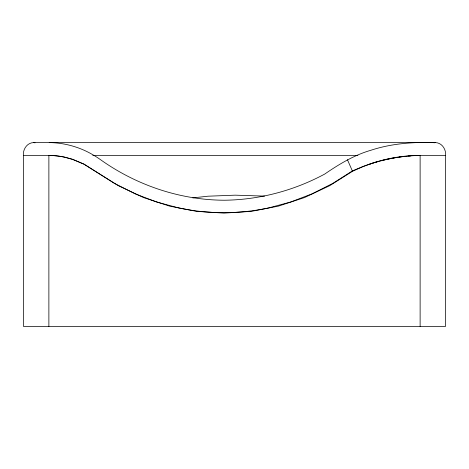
<?xml version="1.0" encoding="UTF-8"?>
<svg xmlns="http://www.w3.org/2000/svg" width="469" height="469" viewBox="0 0 469 469"><rect width="100%" height="100%" fill="white"/><g stroke="black" fill="none" stroke-linecap="round" stroke-linejoin="round"><path stroke-width="0.7" d="M135.113 193.791L156.552 201.992L178.578 207.902A215.746 215.746 0 0 0 268.69 207.908L290.721 201.992L312.161 193.791L332.814 183.373L352.506 170.827L363.358 166.348A170.904 170.904 0 0 1 420.124 155.427L419.292 155.479L420.124 155.45L420.124 326.406M23.45 155.456C22.7 149.359 27.149 142.682 33.621 142.594L435.379 142.594C441.851 142.682 446.3 149.359 445.55 155.456L445.55 326.406L23.45 326.406L23.45 155.456L48.876 155.456A74.934 74.934 0 0 1 64.968 157.209L72.824 159.378L84.168 164.209L114.454 183.373L135.113 193.791M433.954 142.822L435.226 142.594C413.564 141.89 391.592 143.432 370.891 150.262C354.072 155.116 339.081 164.22 324.741 174.046C293.829 190.678 259.14 199.905 224.006 200.228C179.867 199.97 136.485 185.22 100.565 159.718C95.488 156.101 90.077 152.964 84.408 150.385C73.363 145.437 61.322 142.711 49.21 142.594M414.285 155.538A152.314 152.314 0 0 0 374.022 162.632L362.918 166.647L352.506 171.296L329.807 185.624L304.58 197.537L278.31 206.155L251.337 211.372L224.006 213.119L196.681 211.372L169.708 206.155L143.438 197.537L118.211 185.624L83.81 164.103L72.548 159.384L64.763 157.244A76.57 76.57 0 0 0 52.827 155.591L48.712 155.456M192.753 197.9L207.99 196.2L235.174 195.168L264.563 196.106M414.285 155.573L420.224 155.456M92.762 155.456L357.929 155.456M419.292 155.456L445.55 155.456M33.621 142.594L35.046 142.822M347.447 159.718L352.506 171.296M48.876 155.456L48.876 326.406M369.56 164.162A171.162 171.162 0 0 1 377.926 161.612M380.74 160.855A171.162 171.162 0 0 1 385.682 159.653M386.392 159.489A171.162 171.162 0 0 1 394.933 157.813M399.225 157.138A171.162 171.162 0 0 1 401.382 156.839M402.818 156.658A171.162 171.162 0 0 1 405.691 156.329M408.575 156.048A171.162 171.162 0 0 1 410.733 155.872"/></g></svg>
